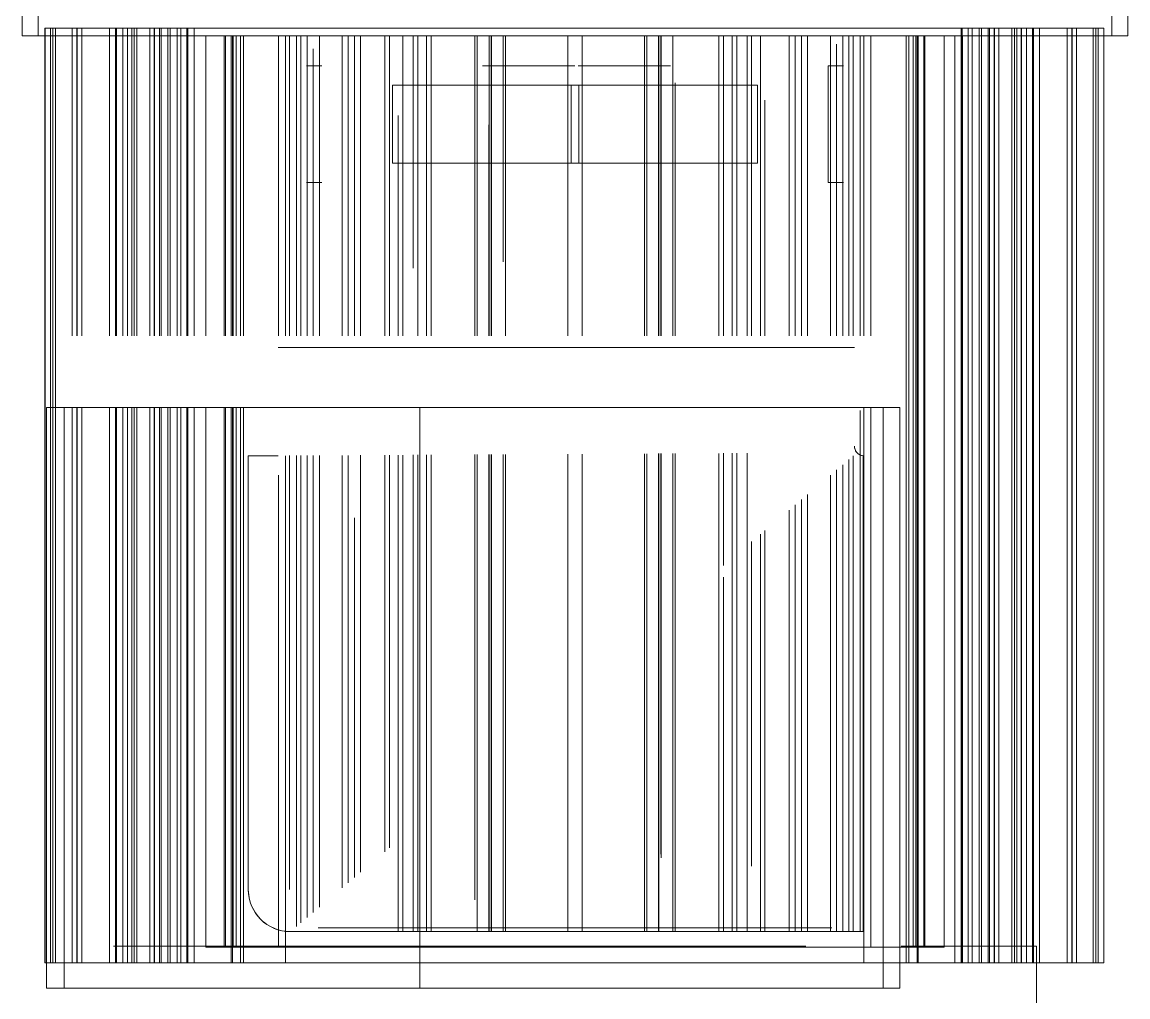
# Model space of a CAD drawing. Header units: metres. Extents: x 147 to 427, y -16 to 162.
# Drawn here: x 318.4637 to 318.6057, y 96.3256 to 96.4507 of the extents above; entities that cross this region are included whole.
import ezdxf

# ---------------------------------------------------------------- set-up
doc = ezdxf.new("R2010")
doc.units = ezdxf.units.M
doc.layers.add('P-SANR-FIXT', color=7, linetype='Continuous', lineweight=5)

# ---------------------------------------------------------------- blocks, each defined once
blk = doc.blocks.new('Bomba Jacuzzi1 - 15B-T 1_1_2CV TRIF_220_380V _1 1_2CV_-2414014-TÉRREO 1_20 - Dependente 1')
at = {"layer": 'P-SANR-FIXT', "color": 9, "lineweight": 15, "true_color": 0xc0c0c0}
for p, q in [((0.3625000000000302, 0.07099999999968933), (0.3470000000001117, 0.07099999999968933)), ((0.347, 0.07100000000000037), (0.347, -0.03549999999999972)), ((0.347, 0.07100000000000037), (0.347, 0.06858073366652413)), ((0.4025000000000211, 0.0689229999997202), (0.3470000000001117, 0.0689229999997202)), ((0.347, 0.05165532045073621), (0.347, 0.06892300000000037)), ((0.347, 0.03425000000000075), (0.347, 0.06850000000000035)), ((0.22475, 0.06561000000000018), (0.22475, 0.06787700000000019)), ((0.22475, 0.06787700000000019), (0.22475, 0.06538964836981125)), ((0.22475, 0.06787700000000019), (0.29931, 0.06787700000000019)), ((0.3480000000000595, 0.06807961468340509), (0.2280000000000868, 0.06807961468340509)), ((0.228, 0.06805525443806236), (0.348, 0.06805525443806236)), ((0.228, 0.06704654188863934), (0.228, 0.06670651204640834)), ((0.228, 0.06704654188863941), (0.3480000000000001, 0.06704654188863941)), ((0.29931, 0.06538964836981125), (0.29931, 0.06787700000000019)), ((0.29931, 0.06787700000000019), (0.29931, 0.06561000000000018)), ((0.3480000000000001, 0.06670651204640843), (0.3480000000000001, 0.06704654188863941)), ((0.22475, -0.03958899999999985), (0.22475, 0.06561000000000018)), ((0.22475, 0.06561000000000018), (0.29931, 0.06561000000000018)), ((0.228, 0.06670651204640834), (0.348, 0.06670651204640834)), ((0.29931, 0.06561000000000018), (0.29931, -0.03958899999999985)), ((0.3084788066412908, 0.06398816443399662), (0.348, 0.06398816443399662)), ((0.348, 0.06334349228478266), (0.348, 0.06398816443399662)), ((0.3084788066412908, 0.06334349228478249), (0.348, 0.06334349228478249)), ((0.348, 0.06334349228478249), (0.348, 0.05337864886637632)), ((0.3084788066412908, 0.05901035397967331), (0.348, 0.05901035397967331)), ((0.348, 0.05808116123536132), (0.348, 0.05901035397967332)), ((0.3084788066412908, 0.05808116123536131), (0.348, 0.05808116123536131)), ((0.348, 0.05808116123536131), (0.348, 0.04889773822019833)), ((0.3084788066412908, 0.05227444382217284), (0.348, 0.05227444382217284)), ((0.348, 0.05108922620525986), (0.348, 0.05227444382217284)), ((0.3084788066412908, 0.05108922620525957), (0.348, 0.05108922620525957)), ((0.347, 6.782766491735204e-16), (0.347, 0.04873592067972097)), ((0.3084788066412908, 0.04399113564592626), (0.3470000000000488, 0.04399113564592626)), ((0.3084788066412908, 0.04296629320922056), (0.3470000000000488, 0.04296629320922056)), ((0.3084788066412908, 0.04258582075328829), (0.3470000000000488, 0.04258582075328829)), ((0.3070000000000001, -0.0358874999999998), (0.3070000000000001, 0.03812750000000024)), ((0.3084788066412908, 0.03577015809557726), (0.3470000000000488, 0.03577015809557726)), ((0.3084788066412909, 0.03441339729921027), (0.3470000000000488, 0.03441339729921027)), ((0.3084788066412908, 0.03283021856655725), (0.3470000000000488, 0.03283021856655725)), ((0.3084788066412909, 0.02752882198803624), (0.3470000000000488, 0.02752882198803624)), ((0.3084788066412909, 0.02382864442484966), (0.3470000000000488, 0.02382864442484966)), ((0.3084788066412908, 0.02211486953818725), (0.3470000000000488, 0.02211486953818725)), ((0.3084788066412908, 0.02020310340658629), (0.3470000000000488, 0.02020310340658629)), ((0.3084788066412909, 0.01848867566266661), (0.3470000000000488, 0.01848867566266661)), ((0.3084788066412908, 0.01255045333401608), (0.3470000000000488, 0.01255045333401608)), ((0.3084788066412908, 0.01075700429962964), (0.3470000000000488, 0.01075700429962964)), ((0.3084788066412908, 0.01070967566265323), (0.3470000000000488, 0.01070967566265323)), ((0.3084788066412908, 0.008916023640883217), (0.3470000000000488, 0.008916023640883217)), ((0.3084788066412908, 0.0009100000000002398), (0.3470000000000488, 0.0009100000000002398)), ((0.3084788066412908, 0.0009100000000002315), (0.3470000000000488, 0.0009100000000002315)), ((0.347, -0.02637569020889882), (0.347, 2.328839343590516e-16)), ((0.347, -0.01772910458952171), (0.347, 9.069300500862735e-16)), ((0.3084788066412908, -0.000909999999999766), (0.3470000000000488, -0.000909999999999766)), ((0.3084788066412908, -0.000909999999999025), (0.3470000000000488, -0.000909999999999025)), ((0.3084788066412908, -0.008911729031101599), (0.3470000000000488, -0.008911729031101599)), ((0.3084788066412908, -0.01070451754901075), (0.3470000000000488, -0.01070451754901075)), ((0.3084788066412908, -0.01075263067612876), (0.3470000000000488, -0.01075263067612876)), ((0.3084788066412908, -0.01254535084058278), (0.3470000000000488, -0.01254535084058278)), ((0.3084788066412908, -0.01847113841516274), (0.3470000000000488, -0.01847113841516274)), ((0.3084788066412908, -0.02018394324965341), (0.3470000000000488, -0.02018394324965341)), ((0.3084788066412909, -0.02209716246692135), (0.3470000000000488, -0.02209716246692135)), ((0.3084788066412908, -0.02380956749431075), (0.3470000000000488, -0.02380956749431075)), ((0.3084788066412908, -0.02749065473625376), (0.3470000000000488, -0.02749065473625376)), ((0.3084788066412909, -0.03279179554079978), (0.3470000000000488, -0.03279179554079978)), ((0.347, -0.04873592067972012), (0.347, -0.03336845308452948)), ((0.3084788066412908, -0.0343731286012388), (0.3470000000000488, -0.0343731286012388)), ((0.3084788066412908, -0.03570641104970474), (0.3470000000000488, -0.03570641104970474)), ((0.22475, -0.03958899999999982), (0.22475, -0.04171899999999983)), ((0.22475, -0.04171899999999983), (0.22475, -0.03958899999999985)), ((0.22475, -0.03958899999999985), (0.29931, -0.03958899999999985)), ((0.29931, -0.03958899999999985), (0.29931, -0.04171899999999983)), ((0.29931, -0.04171899999999983), (0.29931, -0.03958899999999982)), ((0.22475, -0.04171899999999983), (0.29931, -0.04171899999999983)), ((0.228, -0.04252175511912142), (0.228, -0.04392497109895141)), ((0.228, -0.04252175511912108), (0.3470000000000488, -0.04252175511912108)), ((0.228, -0.05099764010911675), (0.228, -0.04287504965087973)), ((0.228, -0.04287504965087973), (0.3470000000000488, -0.04287504965087973)), ((0.228, -0.04392497109895138), (0.3470000000000488, -0.04392497109895138)), ((0.228, -0.05796346151188471), (0.228, -0.04878035680954473)), ((0.347, -0.06849999999999967), (0.347, -0.04843681451127769)), ((0.348, -0.04878035680954473), (0.348, -0.05796346151188471)), ((0.228, -0.05099764010911674), (0.228, -0.05218075871551774)), ((0.228, -0.05099764010911646), (0.348, -0.05099764010911646)), ((0.347, -0.05020458146424457), (0.347, -0.07099999999999966)), ((0.348, -0.05218075871551745), (0.348, -0.05099764010911646)), ((0.228, -0.05218075871551775), (0.348, -0.05218075871551775)), ((0.228, -0.0632042180541467), (0.228, -0.05323962024535967)), ((0.348, -0.05323962024535967), (0.348, -0.0632042180541467)), ((0.228, -0.05796346151188472), (0.228, -0.05889080833658571)), ((0.228, -0.05796346151188449), (0.348, -0.05796346151188449)), ((0.348, -0.05889080833658551), (0.348, -0.05796346151188449)), ((0.2146250000000833, -0.05925000000035471), (0.2301250000000711, -0.05925000000035471)), ((0.228, -0.05889080833658571), (0.348, -0.05889080833658571)), ((0.228, -0.06320421805414671), (0.228, -0.06384752006275969)), ((0.228, -0.06320421805414654), (0.3480000000000001, -0.06320421805414654)), ((0.228, -0.06384752006275969), (0.348, -0.06384752006275969)), ((0.347, -0.06892299999999967), (0.347, -0.0636765490192751)), ((0.3480000000000001, -0.06384752006275954), (0.3480000000000001, -0.06320421805414654)), ((0.228, -0.06655280754923275), (0.228, -0.06689210833790675)), ((0.228, -0.06655280754923266), (0.3480000000000001, -0.06655280754923266)), ((0.3480000000000001, -0.06689210833790668), (0.3480000000000001, -0.06655280754923266)), ((0.228, -0.06689210833790668), (0.348, -0.06689210833790668)), ((0.228, -0.06789602507044465), (0.348, -0.06789602507044465)), ((0.2280000000000868, -0.06792038531642539), (0.3480000000000595, -0.06792038531642539)), ((0.347, -0.06858073366652348), (0.347, -0.07099999999999966)), ((0.3470000000001117, -0.06892300000027463), (0.4025000000000211, -0.06892300000027463)), ((0.3470000000001117, -0.07100000000024374), (0.3625000000000302, -0.07100000000024374))]:
    blk.add_line(p, q, dxfattribs=at)
at = {"layer": 'P-SANR-FIXT', "color": 254, "lineweight": 15, "true_color": 0xe9e9e9}
for p, q in [((0.347, 0.06367654901927573), (0.347, 0.06892300000000037)), ((0.347, 0.06858073366652413), (0.347, 0.06148780366869538)), ((0.228, 0.05745075376958936), (0.228, 0.06805525443806236)), ((0.228, 0.06704654188863934), (0.228, 0.05660757970670938)), ((0.348, 0.05747961468380935), (0.348, 0.06807961468380937)), ((0.348, 0.0673345135777034), (0.348, 0.05689125283591841)), ((0.3084788066412908, 0.06455223450974541), (0.348, 0.06455223450974541)), ((0.348, 0.05978096665504219), (0.348, 0.05059786195270142)), ((0.230125, 0.05723110520762772), (0.230125, 0.05925000000000034)), ((0.347, 0.04843681451127801), (0.347, 0.0593227401592338)), ((0.348, 0.04970841344304741), (0.348, 0.0588883134797434)), ((0.230125, 0.05131200517422803), (0.230125, 0.05723110520762748)), ((0.3084788066412908, 0.05745075376958936), (0.348, 0.05745075376958936)), ((0.3084788066412909, 0.05689125283591829), (0.3480000000000001, 0.05689125283591829)), ((0.348, 0.05717468043270035), (0.348, 0.05745075376958936)), ((0.3480000000000001, 0.05689125283591829), (0.3480000000000001, 0.05733233527388732)), ((0.348, 0.05660757970670936), (0.348, 0.05717468043270035)), ((0.228, 0.0566027717954054), (0.228, 0.0545876367009584)), ((0.228, 0.05626311757127343), (0.228, 0.05528502019926729)), ((0.228, 0.05626311757127351), (0.2993100000000243, 0.05626311757127351)), ((0.3084788066412908, 0.05660757970670938), (0.348, 0.05660757970670938)), ((0.3084788066412908, 0.0566027717954054), (0.348, 0.0566027717954054)), ((0.228, 0.05528502019926729), (0.228, 0.05402742167816545)), ((0.228, 0.05458763670095829), (0.2993100000000243, 0.05458763670095829)), ((0.228, 0.05402742167816545), (0.2993100000000243, 0.05402742167816545)), ((0.228, 0.05398983281374339), (0.2993100000000243, 0.05398983281374339)), ((0.228, 0.04503453778431842), (0.228, 0.05315712824255545)), ((0.228, 0.05315712824255545), (0.2993100000000243, 0.05315712824255545)), ((0.3480000000000001, 0.05200049994969743), (0.3480000000000001, 0.05315712824255546)), ((0.228, 0.05200049994969743), (0.228, 0.04388035631404441)), ((0.228, 0.05173446933354327), (0.228, 0.04983047677137814)), ((0.3084788066412909, 0.05200049994969743), (0.3480000000000001, 0.05200049994969743)), ((0.348, 0.04388035631404441), (0.348, 0.05200049994969743)), ((0.228, 0.05059786195270124), (0.2993100000000243, 0.05059786195270124)), ((0.228, 0.04983047677137833), (0.2993100000000243, 0.04983047677137833)), ((0.228, 0.04970841344304741), (0.2993100000000243, 0.04970841344304741)), ((0.347, 0.0497500000000005), (0.3084788066412701, 0.0497500000000005)), ((0.23, 0.04578488416610221), (0.23, 0.0410496041393828)), ((0.347, 0.04104960413938265), (0.347, 0.04578488416610214)), ((0.228, 0.04487792079988976), (0.228, 0.04418927805655767)), ((0.228, 0.04418927805655767), (0.228, 0.04349273500676679)), ((0.2299999999999873, 0.0450345377843182), (0.2993100000000243, 0.0450345377843182)), ((0.2299999999999873, 0.04487792079988945), (0.2993100000000243, 0.04487792079988945)), ((0.348, 0.04349273500676645), (0.348, 0.04487792079988943)), ((0.228, 0.04349273500676649), (0.228, 0.0366790562594632)), ((0.2299999999999873, 0.04388035631404441), (0.2993100000000243, 0.04388035631404441)), ((0.3084788066412908, 0.04349273500676648), (0.3470000000000488, 0.04349273500676648)), ((0.23, 0.0410496041393828), (0.23, 0.03459234925388695)), ((0.347, 0.03459234925388684), (0.347, 0.04104960413938272)), ((0.348, 0.03806257673047311), (0.348, 0.04107909392190224)), ((0.348, 0.03717752611614354), (0.348, 0.04017155620307538)), ((0.2299999999999873, 0.03806257673047311), (0.2906064571824217, 0.03806257673047311)), ((0.2565729469943094, 0.03717752611614328), (0.2931081209429382, 0.03717752611614328)), ((0.232, 0.03445560592433899), (0.232, 0.03653849999999361)), ((0.230125, 0.02962499999999993), (0.230125, 0.03474663980546669)), ((0.2331351193338562, 0.03519585223503646), (0.2931188033828402, 0.03519585223503646)), ((0.29931, 0.03043078589774449), (0.29931, 0.03440579024300425)), ((0.3281760000000001, 0.03250000000000047), (0.3281760000000001, 0.03445560592436045)), ((0.347, 0.03550000000000021), (0.347, 0.03451372174602502)), ((0.347, 0.0335168614282426), (0.347, 0.03459234925388675)), ((0.228, 0.03362485282570046), (0.228, 0.02832466643461644)), ((0.23, 0.03351686142824282), (0.23, 0.0237000000000005)), ((0.347, 0.02370000000000035), (0.347, 0.03351686142824269)), ((0.348, 0.02832466643461644), (0.348, 0.03362485282570046)), ((0.2325, 0.01650000000000011), (0.2325, 0.02857883832488665)), ((0.2325, 0.01650000000000049), (0.2325, 0.02857883832488689)), ((0.2382775157503986, 0.02911329611133527), (0.2931515920979244, 0.02911329611133527)), ((0.2422530228755168, 0.02441096605925348), (0.2931769405463144, 0.02441096605925348)), ((0.2319999999999746, 0.02270288994698247), (0.2931861481260741, 0.02270288994698247)), ((0.2325, 0.02156675682618977), (0.2325, -0.007893980875626856)), ((0.2325, 0.02156675682619025), (0.2325, -0.007893980875626193)), ((0.2319999999999746, 0.0207849420074941), (0.2931964870440057, 0.0207849420074941)), ((0.2319999999999746, 0.01907726570232545), (0.2932056924685719, 0.01907726570232545)), ((0.236069005655037, 0.01286102046996548), (0.2932392018500898, 0.01286102046996548)), ((0.232, 0.0002097097903873423), (0.232, 0.01226802273788045)), ((0.347, 0.01226802273788922), (0.347, -0.01226802273788818)), ((0.2319999999999746, 0.01106904041345447), (0.2932488617236512, 0.01106904041345447)), ((0.2319999999999746, 0.01102011882493847), (0.2932491254411126, 0.01102011882493847)), ((0.2319999999999746, 0.009228207121883061), (0.2932587849462555, 0.009228207121883061)), ((0.2325, -0.01649999999999986), (0.2325, 0.008541028488383222)), ((0.2325, -0.02857883832488606), (0.2325, 0.008541028488383694)), ((0.238678660145647, 0.0009100000000004767), (0.2933036251938286, 0.0009100000000004767)), ((0.238678660145647, 0.0009100000000004684), (0.2933036251938286, 0.0009100000000004684)), ((0.232, -0.01205831294750063), (0.232, -7.525080558679065e-15)), ((0.2319999999999746, -0.0009099999999999014), (0.2933134361122225, -0.0009099999999999014)), ((0.2319999999999746, -0.0009099999999999763), (0.2933134361122225, -0.0009099999999999763)), ((0.2319999999999746, -0.009223762529670262), (0.2933582524007295, -0.009223762529670262)), ((0.2414775999217103, -0.01106454020103099), (0.2933681753234483, -0.01106454020103099)), ((0.2419518693592485, -0.01101481072886354), (0.2933679072510406, -0.01101481072886354)), ((0.2319999999999746, -0.01285579138761136), (0.2933778312680024, -0.01285579138761136)), ((0.2325, -0.01524999999999993), (0.2325, -0.02641377481542518)), ((0.2325, -0.01524999999999934), (0.2325, -0.02641377481542483)), ((0.2325, -0.02333452377915589), (0.2325, -0.01649999999999986)), ((0.2319999999999746, -0.01905917326388355), (0.2774963093150234, -0.01905917326388355)), ((0.2790041327930695, -0.01905917326388355), (0.2934112713081323, -0.01905917326388355)), ((0.2319999999999746, -0.02076522665962456), (0.2934204679842614, -0.02076522665962456)), ((0.2403908909426375, -0.02268471428214653), (0.2820692864490714, -0.02268471428214653)), ((0.23, -0.02369999999999941), (0.23, -0.0335168614282418)), ((0.2325, -0.02857883832488624), (0.2325, -0.02333452377915589)), ((0.347, -0.03351686142824193), (0.347, -0.02369999999999956)), ((0.2319999999999746, -0.02439142053514596), (0.28351219300696, -0.02439142053514596)), ((0.228, -0.02828540565198656), (0.228, -0.03358550683986155)), ((0.348, -0.03358550683986155), (0.348, -0.02828540565198656)), ((0.2319999999999746, -0.02907294221015575), (0.2874701080341076, -0.02907294221015575)), ((0.3281760000000001, -0.03449169630102351), (0.3281760000000001, -0.03249999999999958)), ((0.3281760000000001, -0.03249999999999958), (0.343176, -0.03249999999999958)), ((0.23, -0.0335168614282418), (0.23, -0.04104960413938189)), ((0.347, -0.04578488416610148), (0.347, -0.03351686142824201)), ((0.2319999999999746, -0.03515466057698354), (0.2926117961829537, -0.03515466057698354)), ((0.2623561318219439, -0.03661371054585787), (0.2988991474084909, -0.03661371054585787)), ((0.2299999999999873, -0.03799474429824459), (0.2993100000000243, -0.03799474429824459)), ((0.348, -0.0400925345081067), (0.348, -0.03711129235164876)), ((0.3480000000000001, -0.04099830023081902), (0.3480000000000001, -0.03799474429824488)), ((0.2299999999999873, -0.04342732007564054), (0.3470000000000488, -0.04342732007564054)), ((0.3480000000000001, -0.04481040695595555), (0.3480000000000001, -0.04342732007564053)), ((0.348, -0.05190730579921558), (0.348, -0.04378720749636162)), ((0.228, -0.0495891378631086), (0.228, -0.0587690150714036)), ((0.347, -0.0593227401592343), (0.347, -0.04843681451127901)), ((0.348, -0.0587690150714036), (0.348, -0.0495891378631086)), ((0.2280000000000378, -0.0497499999999995), (0.347, -0.04974999999999948)), ((0.228, -0.05965982232709158), (0.228, -0.05047639931192861)), ((0.348, -0.05047639931192861), (0.348, -0.05965982232709158)), ((0.228, -0.0519073057992156), (0.228, -0.05306183508156159)), ((0.228, -0.05190730579921558), (0.348, -0.05190730579921558)), ((0.3480000000000001, -0.05306183508156186), (0.3480000000000001, -0.05190730579921587)), ((0.228, -0.05644835033909171), (0.348, -0.05644835033909171)), ((0.228, -0.05645314513364168), (0.228, -0.05701687255031365)), ((0.228, -0.05645314513364161), (0.348, -0.05645314513364161)), ((0.228, -0.06717936204549865), (0.228, -0.05673596757036362)), ((0.228, -0.05673596757036357), (0.228, -0.0571740944597456)), ((0.228, -0.05673596757036362), (0.348, -0.05673596757036362)), ((0.348, -0.05701687255031361), (0.348, -0.05645314513364161)), ((0.348, -0.05717409445974563), (0.348, -0.05673596757036362)), ((0.348, -0.05673596757036362), (0.348, -0.06717936204549865)), ((0.228, -0.05701687255031365), (0.228, -0.05729152440197165)), ((0.228, -0.05729152440197164), (0.348, -0.05729152440197164)), ((0.228, -0.05732038531619066), (0.228, -0.06792038531619064)), ((0.230125, -0.05924999999999967), (0.230125, -0.05723110520762704)), ((0.348, -0.05729152440197163), (0.348, -0.05701687255031361)), ((0.348, -0.06792038531619064), (0.348, -0.05732038531619066)), ((0.347, -0.06148780366869477), (0.347, -0.06858073366652348)), ((0.347, -0.06892299999999967), (0.347, -0.06367654901927508)), ((0.228, -0.06441030260051761), (0.3480000000000001, -0.06441030260051761))]:
    blk.add_line(p, q, dxfattribs=at)
at = {"layer": 'P-SANR-FIXT', "color": 254, "lineweight": 15, "true_color": 0xd3d3d3}
for p, q in [((0.347, 0.0661659191008012), (0.347, 0.06850000000000035)), ((0.228, 0.06807961468380938), (0.348, 0.06807961468380938)), ((0.228, 0.0673345135777034), (0.348, 0.0673345135777034)), ((0.22475, 0.06538964836981125), (0.22475, 0.01991000000000021)), ((0.29931, 0.0355784148328676), (0.29931, 0.06538964836981123)), ((0.348, 0.06670651204640834), (0.348, 0.05626311757127336)), ((0.228, 0.06398816443399646), (0.228, 0.06334349228478249)), ((0.228, 0.06398816443399662), (0.2993100000000243, 0.06398816443399662)), ((0.348, 0.05402742167816545), (0.348, 0.06398816443399631)), ((0.228, 0.05337864886637632), (0.228, 0.06334349228478249)), ((0.228, 0.06334349228478249), (0.2993100000000243, 0.06334349228478249)), ((0.228, 0.0590103539796731), (0.228, 0.05808116123536108)), ((0.228, 0.05901035397967331), (0.2993100000000243, 0.05901035397967331)), ((0.348, 0.04983047677137833), (0.348, 0.05901035397967331)), ((0.228, 0.04889773822019833), (0.228, 0.05808116123536131)), ((0.228, 0.05808116123536131), (0.2993100000000243, 0.05808116123536131)), ((0.348, 0.05059786195270124), (0.348, 0.05398983281374326)), ((0.3084788066412909, 0.05337864886637633), (0.3480000000000001, 0.05337864886637633)), ((0.3480000000000001, 0.05173446933354342), (0.3480000000000001, 0.05337864886637633)), ((0.228, 0.05227444382217256), (0.228, 0.05108922620525957)), ((0.228, 0.05227444382217284), (0.2993100000000243, 0.05227444382217284)), ((0.228, 0.04296629320922029), (0.228, 0.05108922620525957)), ((0.228, 0.05108922620525957), (0.2993100000000243, 0.05108922620525957)), ((0.348, 0.05108922620525957), (0.348, 0.04296629320922029)), ((0.3084788066412909, 0.0488977382201987), (0.3480000000000001, 0.0488977382201987)), ((0.3470000000001117, 0.04739999999972934), (0.3084788066413494, 0.04739999999972934)), ((0.3084788066412908, 0.04415434551931855), (0.3470000000000488, 0.04415434551931855)), ((0.228, 0.04399113564592594), (0.228, 0.04258582075328791)), ((0.228, 0.04399113564592626), (0.2993100000000243, 0.04399113564592626)), ((0.228, 0.04296629320922056), (0.2993100000000243, 0.04296629320922056)), ((0.348, 0.04258582075328826), (0.348, 0.04399113564592628)), ((0.228, 0.03577015809557729), (0.228, 0.04258582075328829)), ((0.228, 0.04258582075328829), (0.2993100000000243, 0.04258582075328829)), ((0.2931030000000001, 0.04195250000000023), (0.2374140000000067, 0.04195250000000022)), ((0.2931030000000001, 0.03812750000000022), (0.2931030000000001, 0.04195250000000023)), ((0.3084788066412908, 0.03717752611614328), (0.3470000000000488, 0.03717752611614328)), ((0.228, 0.03667905625946321), (0.228, 0.03337462172981618)), ((0.228, 0.03577015809557698), (0.228, 0.03252197141200296)), ((0.232, 0.03653849999999357), (0.232, -0.0370074999999998)), ((0.3480000000000001, 0.0333746217298159), (0.3480000000000001, 0.03667905625946292)), ((0.348, 0.03252197141200328), (0.348, 0.03577015809557728)), ((0.228, 0.0344556059243762), (0.228, 0.03519585223503646)), ((0.228, 0.03441339729920989), (0.228, 0.03283021856655686)), ((0.23, 0.03459234925388663), (0.23, 0.03351686142824248)), ((0.3084788066412908, 0.03519585223503646), (0.3470000000000488, 0.03519585223503646)), ((0.347, 0.03351686142824269), (0.347, 0.03459234925388684)), ((0.348, 0.03519585223503646), (0.348, 0.0344556059243762)), ((0.3480000000000001, 0.03283021856655724), (0.3480000000000001, 0.03441339729921027)), ((0.228, 0.02752882198803626), (0.228, 0.03283021856655725)), ((0.348, 0.03283021856655725), (0.348, 0.02752882198803626)), ((0.230125, -0.02962499999999924), (0.230125, 0.02962500000000071)), ((0.3084788066412908, 0.02911329611133527), (0.3470000000000488, 0.02911329611133527)), ((0.228, 0.02832466643461642), (0.228, 0.02078494200749445)), ((0.228, 0.02752882198803589), (0.228, 0.02020310340658594)), ((0.3070000000000001, 0.0275288219880142), (0.3070000000000001, 0.01226802273791005)), ((0.228, 0.02078494200749444), (0.228, 0.02441096605925348)), ((0.228, 0.02441096605925387), (0.228, 0.02270288994698288)), ((0.3084788066412908, 0.02441096605925348), (0.3470000000000488, 0.02441096605925348)), ((0.3480000000000001, 0.0207849420074941), (0.3480000000000001, 0.0246196538079821)), ((0.348, 0.02441096605925348), (0.348, 0.02078494200749444)), ((0.228, 0.02382864442484925), (0.228, 0.02211486953818725)), ((0.228, 0.02382864442484925), (0.228, 0.02020310340658629)), ((0.23, 0.02370000000000009), (0.23, -0.02369999999999983)), ((0.330676, 0.0005000000000009058), (0.330676, 0.02344646881728786)), ((0.3406760000000001, 0.0234464688172883), (0.3406760000000001, 0.0005000000000013711)), ((0.347, -0.02369999999999956), (0.347, 0.02370000000000035)), ((0.3480000000000001, 0.02020310340658628), (0.3480000000000001, 0.02392471051124041)), ((0.348, 0.02020310340658629), (0.348, 0.02382864442484925)), ((0.3480000000000001, 0.02211486953818767), (0.3480000000000001, 0.02382864442484966)), ((0.3480000000000001, 0.02270288994698247), (0.3480000000000001, 0.0235590305561001)), ((0.228, 0.02270288994698248), (0.228, 0.01907726570232545)), ((0.228, 0.01848867566266627), (0.228, 0.02211486953818725)), ((0.3084788066412909, 0.02270288994698247), (0.3367951269908744, 0.02270288994698247)), ((0.348, 0.01907726570232545), (0.348, 0.02270288994698248)), ((0.348, 0.02211486953818725), (0.348, 0.01848867566266627)), ((0.22475, 0.0199100000000002), (0.22475, -0.03958899999999982)), ((0.22475, 0.01991000000000021), (0.29931, 0.01991000000000021)), ((0.29931, 0.01991000000000021), (0.29931, 0.02062157837907333)), ((0.29931, -0.03958899999999982), (0.29931, 0.0199100000000002)), ((0.3171659846497229, 0.0207849420074941), (0.3470000000000488, 0.0207849420074941)), ((0.228, 0.01907726570232578), (0.228, 0.01102011882493882)), ((0.228, 0.01848867566266626), (0.228, 0.01070967566265323)), ((0.3084788066412908, 0.01907726570232545), (0.3470000000000488, 0.01907726570232545)), ((0.348, 0.01508842303217051), (0.348, 0.01907726570232543)), ((0.3480000000000001, 0.01463493201259866), (0.3480000000000001, 0.01848867566266661)), ((0.228, 0.01102011882493847), (0.228, 0.01286102046996548)), ((0.228, 0.01286102046996594), (0.228, 0.01106904041345491)), ((0.3084788066412908, 0.01286102046996548), (0.3470000000000488, 0.01286102046996548)), ((0.347, 9.069300500862735e-16), (0.347, 0.01325554969917588)), ((0.228, 0.01255045333401565), (0.228, 0.01075700429962963)), ((0.228, 0.01255045333401523), (0.228, 0.01070967566265323)), ((0.228, 0.01106904041345447), (0.228, 0.009228207121883061)), ((0.228, 0.008916023640882847), (0.228, 0.01075700429962964)), ((0.3084788066412908, 0.01106904041345447), (0.33556531855583, 0.01106904041345447)), ((0.3084788066412908, 0.01102011882493847), (0.3470000000000488, 0.01102011882493847)), ((0.348, 0.009228207121883061), (0.348, 0.01106904041345447)), ((0.348, 0.01075700429962964), (0.348, 0.008916023640882847)), ((0.228, 0.009228207121883405), (0.228, 0.0009100000000008313)), ((0.228, 0.008916023640882849), (0.228, 0.0009100000000002367)), ((0.3180093113885931, 0.009228207121883061), (0.3470000000000488, 0.009228207121883061)), ((0.348, 0.0009100000000004604), (0.348, 0.009228207121883037)), ((0.348, 0.0009100000000006078), (0.348, 0.008916023640883217)), ((0.228, 0.0009099999999998021), (0.228, -0.0009100000000002353)), ((0.228, 0.0009100000000004647), (0.228, -0.0009099999999995368)), ((0.3084788066412908, 0.0009100000000004767), (0.3470000000000488, 0.0009100000000004767)), ((0.3084788066412908, 0.0009100000000004684), (0.3470000000000488, 0.0009100000000004684)), ((0.330676, -0.0004999999999995824), (0.330676, 0.0005000000000004143)), ((0.330676, 0.0005000000000009227), (0.3406760000000001, 0.0005000000000009227)), ((0.330676, 0.0005000000000008747), (0.3406760000000001, 0.0005000000000008747)), ((0.3406760000000001, 0.0005000000000008747), (0.3406760000000001, 8.763927084043388e-16)), ((0.3480000000000001, -0.0009099999999999763), (0.3480000000000001, 0.0009100000000000254)), ((0.348, -0.0009099999999997958), (0.348, 0.0009100000000002416)), ((0.228, -0.000909999999999396), (0.228, -0.008911729031101613)), ((0.228, -0.0009099999999998845), (0.228, -0.009223762529669896)), ((0.3084788066412908, -0.0009099999999999014), (0.3383213398543891, -0.0009099999999999014)), ((0.3084788066412909, -0.0009099999999999763), (0.3383213398543891, -0.0009099999999999763)), ((0.330676, -0.02344646881728698), (0.330676, -0.000500000000000013)), ((0.3406760000000001, -0.0004999999999995526), (0.3406760000000001, -0.02344646881728654)), ((0.3480000000000001, -0.009223762529670262), (0.3480000000000001, -0.0009100000000002536)), ((0.348, -0.008911729031101247), (0.348, -0.000909999999999025)), ((0.228, -0.01075263067612877), (0.228, -0.008911729031101599)), ((0.228, -0.00922376252966955), (0.228, -0.01106454020103099)), ((0.3084788066412909, -0.009223762529670262), (0.3470000000000488, -0.009223762529670262)), ((0.348, -0.008911729031101599), (0.348, -0.01075263067612877)), ((0.348, -0.01106454020103099), (0.348, -0.00922376252966955)), ((0.228, -0.01070451754901111), (0.228, -0.01847113841516309)), ((0.228, -0.01070451754901076), (0.228, -0.01254535084058278)), ((0.228, -0.0107526306761292), (0.228, -0.01254535084058322)), ((0.228, -0.01285579138761051), (0.228, -0.01101481072886354)), ((0.228, -0.01101481072886317), (0.228, -0.01905917326388321)), ((0.228, -0.01106454020103097), (0.228, -0.01285579138761093)), ((0.3084788066412908, -0.01101481072886354), (0.3470000000000488, -0.01101481072886354)), ((0.3084788066412908, -0.01106454020103099), (0.3470000000000488, -0.01106454020103099)), ((0.3070000000000001, -0.01226802273789914), (0.3070000000000001, -0.02749065473629348)), ((0.3084788066412908, -0.01285579138761136), (0.340984511127263, -0.01285579138761136)), ((0.348, -0.01847113841516274), (0.348, -0.01462388411159165)), ((0.3480000000000001, -0.01905917326388356), (0.3480000000000001, -0.01507704503446992)), ((0.228, -0.02209716246692175), (0.228, -0.01847113841516274)), ((0.228, -0.01905917326388354), (0.228, -0.02268471428214653)), ((0.3084788066412909, -0.01905917326388355), (0.3470000000000488, -0.01905917326388355)), ((0.348, -0.01847113841516274), (0.348, -0.02209716246692175)), ((0.348, -0.02268471428214653), (0.348, -0.01905917326388354)), ((0.228, -0.02018394324965376), (0.228, -0.02749065473625379)), ((0.228, -0.02018394324965375), (0.228, -0.02380956749431075)), ((0.228, -0.02439142053514555), (0.228, -0.02076522665962456)), ((0.228, -0.0207652266596242), (0.228, -0.02828540565198624)), ((0.3084788066412908, -0.02076522665962456), (0.3470000000000488, -0.02076522665962456)), ((0.348, -0.02380956749431075), (0.348, -0.02018394324965375)), ((0.348, -0.02389619757371077), (0.348, -0.02018394324965341)), ((0.348, -0.02459032555413991), (0.348, -0.02076522665962454)), ((0.348, -0.02076522665962456), (0.348, -0.02439142053514555)), ((0.228, -0.02209716246692177), (0.228, -0.02380956749431075)), ((0.228, -0.02268471428214651), (0.228, -0.02439142053514555)), ((0.3084788066412908, -0.02268471428214653), (0.3470000000000488, -0.02268471428214653)), ((0.3480000000000001, -0.02380956749431034), (0.3480000000000001, -0.02209716246692136)), ((0.3480000000000001, -0.02354018257522488), (0.3480000000000001, -0.02268471428214693)), ((0.330676, -0.02344646881728656), (0.3406760000000001, -0.02344646881728656)), ((0.330676, -0.02344646881728652), (0.3406760000000001, -0.02344646881728652)), ((0.3084788066412909, -0.02439142053514596), (0.338759463734481, -0.02439142053514596)), ((0.228, -0.03279179554079976), (0.228, -0.02749065473625376)), ((0.348, -0.02749065473625376), (0.348, -0.03279179554079976)), ((0.3084788066412908, -0.02907294221015575), (0.3470000000000488, -0.02907294221015575)), ((0.228, -0.0324698696836702), (0.228, -0.03570641104970503)), ((0.348, -0.03570641104970473), (0.348, -0.03246986968366989)), ((0.228, -0.03279179554080015), (0.228, -0.03437312860123921)), ((0.228, -0.03332116739366073), (0.228, -0.03661371054585758)), ((0.3480000000000001, -0.03437312860123883), (0.3480000000000001, -0.03279179554079976)), ((0.3480000000000001, -0.03661371054585786), (0.3480000000000001, -0.03332116739366104)), ((0.3084788066412909, -0.03515466057698354), (0.3470000000000488, -0.03515466057698354)), ((0.228, -0.04252175511912175), (0.228, -0.03570641104970474)), ((0.228, -0.03711129235164874), (0.228, -0.04392497109895138)), ((0.228, -0.04481040695595555), (0.228, -0.03799474429824459)), ((0.232, -0.0370074999999998), (0.29310801468198, -0.0370074999999998)), ((0.3084788066412908, -0.03711129235164875), (0.3470000000000488, -0.03711129235164875)), ((0.29931, -0.03958899999999982), (0.22475, -0.03958899999999982)), ((0.228, -0.04009253450810698), (0.228, -0.04287504965087998)), ((0.228, -0.04099830023081878), (0.228, -0.04378720749636159)), ((0.23, -0.04104960413938212), (0.23, -0.04739999999999966)), ((0.230125, -0.05131200517422784), (0.230125, -0.04189607678530288)), ((0.230125, -0.05723110520762683), (0.230125, -0.04189607678530224)), ((0.348, -0.04392497109895107), (0.348, -0.04252175511912108)), ((0.348, -0.04287504965087973), (0.348, -0.05099764010911675)), ((0.228, -0.04406061507986498), (0.228, -0.04878035680954493)), ((0.228, -0.04406061507986475), (0.228, -0.05218075871551775)), ((0.228, -0.04406061507986475), (0.3470000000000488, -0.04406061507986475)), ((0.228, -0.04493890208552338), (0.228, -0.04958913786310843)), ((0.23, -0.04578488416610141), (0.23, -0.04739999999999966)), ((0.2300000000000517, -0.04740000000028376), (0.3470000000001117, -0.04740000000028376)), ((0.228, -0.04878035680954473), (0.3470000000000488, -0.04878035680954473)), ((0.228, -0.0497109082998897), (0.228, -0.05889080833658571)), ((0.228, -0.05047639931192861), (0.228, -0.05384927867219565)), ((0.348, -0.05889080833658571), (0.348, -0.0497109082998897)), ((0.3480000000000001, -0.05384927867219577), (0.3480000000000001, -0.05047639931192879)), ((0.228, -0.05160444360503096), (0.228, -0.0532396202453598)), ((0.348, -0.05323962024535967), (0.348, -0.05160444360503079)), ((0.228, -0.05323962024535967), (0.348, -0.05323962024535967)), ((0.228, -0.05388676967984968), (0.228, -0.06384752006275969)), ((0.348, -0.06384752006275969), (0.348, -0.05388676967984968)), ((0.228, -0.06655280754923266), (0.228, -0.0561095468074477)), ((0.348, -0.0561095468074477), (0.348, -0.06655280754923266)), ((0.347, -0.06849999999999967), (0.347, -0.06616591910080116)), ((0.228, -0.06717936204549872), (0.3480000000000001, -0.06717936204549872)), ((0.228, -0.06792038531619064), (0.348, -0.06792038531619064))]:
    blk.add_line(p, q, dxfattribs=at)
at = {"layer": 'P-SANR-FIXT', "color": 7, "lineweight": 15, "true_color": 0xefefef}
for p, q in [((0.228, 0.06807961468380937), (0.228, 0.05747961468380935)), ((0.228, 0.05689125283591841), (0.228, 0.0673345135777034)), ((0.348, 0.0566027717954054), (0.348, 0.06704173499966938)), ((0.228, 0.06455223450974541), (0.2993100000000243, 0.06455223450974541)), ((0.3084788066412908, 0.06395058319665341), (0.348, 0.06395058319665341)), ((0.348, 0.06425715665629389), (0.348, 0.06455223450974543)), ((0.348, 0.06455223450974541), (0.348, 0.05458763670095839)), ((0.348, 0.06395058319665341), (0.348, 0.06425715665629389)), ((0.347, 0.06148780366869538), (0.347, 0.05020458146424511)), ((0.228, 0.05059786195270142), (0.228, 0.05978096665504219)), ((0.228, 0.0588883134797434), (0.228, 0.04970841344304741)), ((0.230125, 0.05723110520762748), (0.230125, 0.05925000000000034)), ((0.228, 0.05745075376958935), (0.228, 0.05717468043270032)), ((0.228, 0.05745075376958936), (0.2993100000000243, 0.05745075376958936)), ((0.228, 0.05733233527388735), (0.228, 0.05689125283591834)), ((0.228, 0.05717468043270032), (0.228, 0.05660757970670929)), ((0.228, 0.05689125283591829), (0.2993100000000243, 0.05689125283591829)), ((0.3084788066412908, 0.05747961468380935), (0.348, 0.05747961468380935)), ((0.3480000000000001, 0.05733233527388732), (0.3480000000000001, 0.05747961468380936)), ((0.228, 0.05660757970670938), (0.2993100000000243, 0.05660757970670938)), ((0.228, 0.0566027717954054), (0.2993100000000243, 0.0566027717954054)), ((0.228, 0.05315712824255573), (0.228, 0.05258351612380867)), ((0.228, 0.05258351612380867), (0.228, 0.05200049994969771)), ((0.228, 0.05200049994969743), (0.2993100000000243, 0.05200049994969743)), ((0.2993100000000102, 0.0497500000000005), (0.2280000000000376, 0.0497500000000005)), ((0.3084788066412701, 0.04975000000000052), (0.347, 0.04975000000000052)), ((0.2299999999999873, 0.04349273500676648), (0.2993100000000243, 0.04349273500676648)), ((0.348, 0.0366790562594632), (0.348, 0.04349273500676649)), ((0.230125, 0.03474663980546669), (0.230125, 0.04189607678530286)), ((0.347, 0.03459234925388675), (0.347, 0.04104960413938265)), ((0.2374049144874166, 0.0366790562594632), (0.2931108080017986, 0.0366790562594632)), ((0.343176, 0.03449169630102453), (0.343176, 0.03445560592436045)), ((0.343176, 0.0344556059243597), (0.343176, 0.03449169630102453)), ((0.347, 0.02637569020889932), (0.347, 0.03511615566830244)), ((0.347, 0.03424999999999923), (0.347, 0.03447483482595085)), ((0.2325, 0.02857883832488665), (0.2325, 0.03300000000000034)), ((0.2325, 0.02857883832488689), (0.2325, 0.03300000000000034)), ((0.2344632947865316, 0.03362485282570008), (0.2931272720350077, 0.03362485282570008)), ((0.347, 0.02370000000000024), (0.347, 0.0335168614282426)), ((0.2325, 0.03050000000000034), (0.2325, 0.02641377481542551)), ((0.2325, 0.03050000000000034), (0.2325, 0.02641377481542586)), ((0.2376168811002056, 0.02989471143048979), (0.2931473797891913, 0.02989471143048979)), ((0.2389442496598158, 0.02832466643461644), (0.285118020846452, 0.02832466643461644)), ((0.2325, 0.02641377481542551), (0.2325, 0.02156675682618977)), ((0.2325, 0.02641377481542586), (0.2325, 0.02156675682619025)), ((0.2325, 0.008541028488383222), (0.2325, 0.01650000000000011)), ((0.2325, 0.008541028488383694), (0.2325, 0.01650000000000049)), ((0.2325, -0.007893980875626856), (0.2325, -0.01524999999999993)), ((0.2325, -0.007893980875626193), (0.2325, -0.01524999999999934)), ((0.347, -0.03351686142824201), (0.347, -0.02369999999999968)), ((0.2325, -0.02641377481542518), (0.2325, -0.03049999999999967)), ((0.2325, -0.02641377481542483), (0.2325, -0.02946073770181614)), ((0.2319999999999746, -0.02828540565198656), (0.2868042982837143, -0.02828540565198656)), ((0.2325, -0.03187555226753896), (0.2325, -0.02857883832488624)), ((0.2325, -0.03187555226753887), (0.2325, -0.02857883832488606)), ((0.2325, -0.02946073770181614), (0.2325, -0.03049999999999967)), ((0.2319999999999746, -0.02985326399846257), (0.2881298181767656, -0.02985326399846257)), ((0.343176, -0.03249999999999958), (0.343176, -0.03449169630102351)), ((0.2319999999999746, -0.03358550683986155), (0.2912851811233341, -0.03358550683986155)), ((0.2319999999999746, -0.03661371054585787), (0.2623561318219439, -0.03661371054585787)), ((0.348, -0.04342732007564054), (0.348, -0.03661371054585759)), ((0.347, -0.04974999999999947), (0.2280000000000378, -0.04974999999999948)), ((0.347, -0.05020458146424452), (0.347, -0.06148780366869477)), ((0.228, -0.06441030260051761), (0.228, -0.05444545918211263)), ((0.348, -0.05444545918211263), (0.348, -0.06441030260051761)), ((0.228, -0.05644835033909164), (0.228, -0.06688731252102163)), ((0.348, -0.06688731252102163), (0.348, -0.05644835033909164)), ((0.228, -0.0571740944597456), (0.228, -0.05732038531619066)), ((0.348, -0.05732038531619066), (0.228, -0.05732038531619066)), ((0.348, -0.05732038531619066), (0.348, -0.05717409445974563)), ((0.228, -0.06381002142802747), (0.228, -0.06441030260051747)), ((0.228, -0.06381002142802762), (0.348, -0.06381002142802762)), ((0.3480000000000001, -0.06411591154390785), (0.3480000000000001, -0.06381002142802761)), ((0.3480000000000001, -0.06441030260051761), (0.3480000000000001, -0.06411591154390785))]:
    blk.add_line(p, q, dxfattribs=at)
at = {"layer": 'P-SANR-FIXT', "color": 254, "lineweight": 15, "true_color": 0xe0e0e0}
for p, q in [((0.228, 0.0673345135777034), (0.228, 0.0670417349996694)), ((0.228, 0.06704173499966931), (0.348, 0.06704173499966931)), ((0.348, 0.06805525443806236), (0.348, 0.05745075376958936)), ((0.348, 0.06704173499966931), (0.348, 0.06733451357770333)), ((0.348, 0.05660757970670938), (0.348, 0.06704654188863934)), ((0.228, 0.05626311757127336), (0.228, 0.06670651204640834)), ((0.228, 0.06398816443399631), (0.228, 0.05402742167816545)), ((0.228, 0.05901035397967331), (0.228, 0.04983047677137833)), ((0.230125, 0.02962500000000071), (0.230125, 0.05723110520762772)), ((0.3084788066412909, 0.05626311757127351), (0.3480000000000001, 0.05626311757127351)), ((0.3480000000000001, 0.05458763670095828), (0.3480000000000001, 0.05660277179540533)), ((0.3480000000000001, 0.05402742167816557), (0.3480000000000001, 0.05626311757127351)), ((0.228, 0.0539898328137434), (0.228, 0.05059786195270142)), ((0.3084788066412909, 0.05458763670095829), (0.3480000000000001, 0.05458763670095829)), ((0.3084788066412908, 0.05402742167816545), (0.348, 0.05402742167816545)), ((0.3084788066412908, 0.05398983281374339), (0.348, 0.05398983281374339)), ((0.228, 0.05337864886637619), (0.228, 0.05173446933354327)), ((0.228, 0.05337864886637633), (0.2993100000000243, 0.05337864886637633)), ((0.3084788066412908, 0.05315712824255545), (0.348, 0.05315712824255545)), ((0.348, 0.05315712824255545), (0.348, 0.04503453778431842)), ((0.228, 0.05227444382217227), (0.228, 0.04415434551931855)), ((0.230125, 0.04189607678530286), (0.230125, 0.05131200517422803)), ((0.348, 0.04415434551931855), (0.348, 0.05227444382217227)), ((0.3480000000000001, 0.04983047677137833), (0.3480000000000001, 0.05173446933354342)), ((0.228, 0.04970841344304743), (0.228, 0.04503453778431843)), ((0.3084788066412908, 0.05059786195270124), (0.348, 0.05059786195270124)), ((0.3084788066412908, 0.04983047677137833), (0.348, 0.04983047677137833)), ((0.3084788066412908, 0.04970841344304741), (0.348, 0.04970841344304741)), ((0.348, 0.0450345377843182), (0.348, 0.04970841344304724)), ((0.228, 0.0488977382201985), (0.228, 0.04415434551931855)), ((0.228, 0.0488977382201987), (0.2993100000000243, 0.0488977382201987)), ((0.3480000000000001, 0.04415434551931879), (0.3480000000000001, 0.0488977382201987)), ((0.2993100000000766, 0.04739999999972934), (0.2300000000000517, 0.04739999999972934)), ((0.23, 0.04740000000000034), (0.23, 0.03459234925388663)), ((0.23, 0.04740000000000034), (0.23, 0.04578488416610221)), ((0.347, 0.04578488416610214), (0.347, 0.04740000000000034)), ((0.347, 0.04104960413938272), (0.347, 0.04740000000000034)), ((0.228, 0.0380625767304734), (0.228, 0.04487792079988945)), ((0.228, 0.04415434551931855), (0.2993100000000243, 0.04415434551931855)), ((0.3084788066412908, 0.0450345377843182), (0.3470000000000488, 0.0450345377843182)), ((0.3084788066412908, 0.04487792079988945), (0.3470000000000488, 0.04487792079988945)), ((0.348, 0.04487792079988945), (0.348, 0.0380625767304734)), ((0.228, 0.04399113564592625), (0.228, 0.03717752611614328)), ((0.228, 0.0438803563140444), (0.228, 0.03806257673047339)), ((0.228, 0.0429662932092203), (0.228, 0.03717752611614326)), ((0.3084788066412908, 0.04388035631404441), (0.3470000000000488, 0.04388035631404441)), ((0.348, 0.03717752611614328), (0.348, 0.04399113564592625)), ((0.348, 0.04107909392190224), (0.348, 0.04388035631404417)), ((0.348, 0.04017155620307538), (0.348, 0.04296629320922055)), ((0.2374140000000067, 0.04195250000000025), (0.2931030000000001, 0.04195250000000027)), ((0.2931030000000001, 0.04195250000000027), (0.2931030000000001, 0.03812750000000028)), ((0.348, 0.04258582075328829), (0.348, 0.03577015809557729)), ((0.228, 0.03717752611614328), (0.2565729469943094, 0.03717752611614328)), ((0.3070000000000001, 0.03812750000000028), (0.3070000000000001, 0.03445560592439865)), ((0.3084788066412908, 0.03806257673047311), (0.3470000000000488, 0.03806257673047311)), ((0.2326495819480034, 0.03577015809557726), (0.2931157075213581, 0.03577015809557726)), ((0.29931, 0.03440579024300425), (0.29931, 0.0355784148328676)), ((0.3084788066412908, 0.0366790562594632), (0.3470000000000488, 0.0366790562594632)), ((0.228, 0.03519585223503648), (0.228, 0.03362485282570047)), ((0.228, 0.02989471143049044), (0.228, 0.0344556059243762)), ((0.228, 0.03441339729921027), (0.228, 0.02911329611133527)), ((0.23, 0.03459234925388695), (0.23, 0.03351686142824282)), ((0.2337966329107788, 0.03441339729921027), (0.2931230212957882, 0.03441339729921027)), ((0.348, 0.03362485282570009), (0.348, 0.03519585223503609)), ((0.348, 0.0344556059243762), (0.348, 0.02989471143049044)), ((0.348, 0.02911329611133527), (0.348, 0.03441339729921027)), ((0.228, 0.03337462172981618), (0.228, 0.02989471143049011)), ((0.23, 0.03351686142824248), (0.23, 0.02370000000000009)), ((0.2351351051707802, 0.03283021856655725), (0.293131555601939, 0.03283021856655725)), ((0.3084788066412908, 0.03362485282570008), (0.3453226569673423, 0.03362485282570008)), ((0.3480000000000001, 0.02989471143048979), (0.3480000000000001, 0.0333746217298159)), ((0.228, 0.03252197141200296), (0.228, 0.02911329611133492)), ((0.348, 0.02911329611133524), (0.348, 0.03252197141200328)), ((0.29931, 0.02062157837907333), (0.29931, 0.03043078589774449)), ((0.3084788066412909, 0.02989471143048979), (0.3470000000000488, 0.02989471143048979)), ((0.232, 0.01226802273788045), (0.232, 0.02752882198796392)), ((0.2396170831770529, 0.02752882198803624), (0.2931601333870005, 0.02752882198803624)), ((0.3084788066412908, 0.02832466643461644), (0.3470000000000488, 0.02832466643461644)), ((0.3480000000000001, 0.0246196538079821), (0.3480000000000001, 0.02832466643461611)), ((0.3480000000000001, 0.02392471051124041), (0.3480000000000001, 0.02752882198803622)), ((0.3480000000000001, 0.0235590305561001), (0.3480000000000001, 0.02441096605925347)), ((0.23, 0.0237000000000005), (0.23, -0.02369999999999941)), ((0.2427453370647746, 0.02382864442484966), (0.293180079617728, 0.02382864442484966)), ((0.3406760000000001, 0.02344646881728749), (0.330676, 0.02344646881728749)), ((0.330676, 0.0234464688172883), (0.3406760000000001, 0.0234464688172883)), ((0.347, -0.02369999999999968), (0.347, 0.02370000000000024)), ((0.2319999999999746, 0.02211486953818725), (0.2931893179174454, 0.02211486953818725)), ((0.2319999999999746, 0.02020310340658629), (0.2931996235115836, 0.02020310340658629)), ((0.2319999999999746, 0.01848867566266661), (0.2932088653305496, 0.01848867566266661)), ((0.348, 0.01102011882493845), (0.348, 0.01508842303217051)), ((0.3480000000000001, 0.0107096756626536), (0.3480000000000001, 0.01463493201259866)), ((0.348, 0.01106904041345447), (0.348, 0.0128610204699655)), ((0.348, 0.01286102046996548), (0.348, 0.01102011882493847)), ((0.230125, 1.325778940520389e-05), (0.230125, 0.01231876768100235)), ((0.2319999999999746, 0.01255045333401608), (0.2932408759977341, 0.01255045333401608)), ((0.343176, 5.118239165824434e-16), (0.343176, 0.01186705761864025)), ((0.347, 2.550512618357842e-16), (0.347, 0.01251921889529513)), ((0.347, 0.01234620837947215), (0.347, -0.01234620837947162)), ((0.347, -0.01234152747865217), (0.347, 0.01234152747865054)), ((0.347, -0.01226802273788819), (0.347, 0.01226802273788921)), ((0.348, 0.01070967566265323), (0.348, 0.01255045333401523)), ((0.348, 0.01075700429963007), (0.348, 0.01255045333401609)), ((0.2319999999999746, 0.01075700429962964), (0.2932505437900497, 0.01075700429962964)), ((0.2319999999999746, 0.01070967566265323), (0.293250798920453, 0.01070967566265323)), ((0.2319999999999746, 0.008916023640883217), (0.2932604678070114, 0.008916023640883217)), ((0.2319999999999746, 0.0009100000000002398), (0.2933036251938286, 0.0009100000000002398)), ((0.2319999999999746, 0.0009100000000002315), (0.2933036251938286, 0.0009100000000002315)), ((0.3406760000000001, 8.763927084043388e-16), (0.3406760000000001, -0.0004999999999991219)), ((0.347, -0.01251921889529461), (0.347, 2.550512618357842e-16)), ((0.230125, -0.01230579929771298), (0.230125, -1.533652451117142e-16)), ((0.2319999999999746, -0.000909999999999766), (0.2933134361122225, -0.000909999999999766)), ((0.2319999999999746, -0.000909999999999025), (0.2933134361122225, -0.000909999999999025)), ((0.330676, -0.0004999999999995987), (0.3406760000000001, -0.0004999999999995987)), ((0.330676, -0.0004999999999995565), (0.3406760000000001, -0.0004999999999995565)), ((0.343176, -0.01226802273789197), (0.343176, -0.0004009651192522411)), ((0.2319999999999746, -0.008911729031101599), (0.2933565703484781, -0.008911729031101599)), ((0.2319999999999746, -0.01070451754901075), (0.2933662345802049, -0.01070451754901075)), ((0.2319999999999746, -0.01075263067612876), (0.293366493939501, -0.01075263067612876)), ((0.348, -0.01254535084058278), (0.348, -0.01070451754901076)), ((0.348, -0.01462388411159165), (0.348, -0.01070451754901075)), ((0.348, -0.01254535084058279), (0.348, -0.01075263067612876)), ((0.3480000000000001, -0.01507704503446992), (0.3480000000000001, -0.01101481072886353)), ((0.348, -0.01101481072886354), (0.348, -0.01285579138761051)), ((0.348, -0.01285579138761136), (0.348, -0.0110645402010314)), ((0.232, -0.02749065473626922), (0.232, -0.01205831294750063)), ((0.2319999999999746, -0.01254535084058278), (0.2933761578027245, -0.01254535084058278)), ((0.2319999999999746, -0.01847113841516274), (0.2934081014389942, -0.01847113841516274)), ((0.2319999999999746, -0.02018394324965341), (0.2934173345094383, -0.02018394324965341)), ((0.2319999999999746, -0.02209716246692135), (0.2934276479366855, -0.02209716246692135)), ((0.23, -0.02369999999999983), (0.23, -0.03351686142824215)), ((0.2319999999999746, -0.02380956749431075), (0.2830202749825255, -0.02380956749431075)), ((0.3480000000000001, -0.02439142053514596), (0.3480000000000001, -0.02354018257522488)), ((0.348, -0.02749065473625347), (0.348, -0.02389619757371077)), ((0.348, -0.02828540565198656), (0.348, -0.02459032555413991)), ((0.2319999999999746, -0.02749065473625376), (0.2861323892740968, -0.02749065473625376)), ((0.3084788066412908, -0.02828540565198656), (0.3470000000000488, -0.02828540565198656)), ((0.228, -0.02907294221015606), (0.228, -0.0324698696836702)), ((0.228, -0.02907294221015575), (0.228, -0.0343731286012388)), ((0.348, -0.0343731286012388), (0.348, -0.02907294221015575)), ((0.348, -0.03246986968366989), (0.348, -0.02907294221015573)), ((0.228, -0.03515466057698356), (0.228, -0.02985326399846257)), ((0.228, -0.02985326399846254), (0.228, -0.03332116739366073)), ((0.3084788066412908, -0.02985326399846257), (0.3470000000000488, -0.02985326399846257)), ((0.3480000000000001, -0.03332116739366104), (0.3480000000000001, -0.02985326399846287)), ((0.348, -0.02985326399846257), (0.348, -0.03515466057698356)), ((0.228, -0.03358550683986115), (0.228, -0.03437316905899075)), ((0.23, -0.03351686142824215), (0.23, -0.04104960413938212)), ((0.2319999999999746, -0.03279179554079978), (0.2906141510404463, -0.03279179554079978)), ((0.3084788066412908, -0.03358550683986155), (0.3459337863421659, -0.03358550683986155)), ((0.347, -0.04739999999999966), (0.347, -0.03351686142824193)), ((0.3480000000000001, -0.03515466057698354), (0.3480000000000001, -0.03358550683986153)), ((0.228, -0.03437316905899075), (0.228, -0.03515466057698317)), ((0.2319999999999746, -0.0343731286012388), (0.2919510629073918, -0.0343731286012388)), ((0.228, -0.03661371054585759), (0.228, -0.04342732007564054)), ((0.2319999999999746, -0.03570641104970474), (0.2930782644893853, -0.03570641104970474)), ((0.3084788066412909, -0.03661371054585787), (0.3470000000000488, -0.03661371054585787)), ((0.348, -0.03570641104970474), (0.348, -0.04252175511912175)), ((0.228, -0.03711129235164905), (0.228, -0.04009253450810698)), ((0.228, -0.03711129235164875), (0.2993100000000243, -0.03711129235164875)), ((0.228, -0.03799474429824461), (0.228, -0.04099830023081878)), ((0.29310801468198, -0.03700749999999976), (0.232, -0.03700749999999976)), ((0.3084788066412908, -0.03799474429824459), (0.3470000000000488, -0.03799474429824459)), ((0.348, -0.04392497109895138), (0.348, -0.03711129235164874)), ((0.348, -0.03799474429824459), (0.348, -0.04481040695595555)), ((0.23, -0.04104960413938189), (0.23, -0.04578488416610141)), ((0.348, -0.04287504965087974), (0.348, -0.0400925345081067)), ((0.3480000000000001, -0.04378720749636184), (0.3480000000000001, -0.04099830023081902)), ((0.228, -0.04342732007564019), (0.228, -0.04481040695595522)), ((0.228, -0.04378720749636162), (0.228, -0.05190730579921558)), ((0.2299999999999873, -0.04378720749636184), (0.3470000000000488, -0.04378720749636184)), ((0.228, -0.05306183508156159), (0.228, -0.0449389020855236)), ((0.2299999999999873, -0.04481040695595555), (0.3470000000000488, -0.04481040695595555)), ((0.2299999999999873, -0.0449389020855236), (0.3470000000000488, -0.0449389020855236)), ((0.348, -0.05218075871551775), (0.348, -0.04406061507986475)), ((0.3480000000000001, -0.04878035680954475), (0.3480000000000001, -0.04406061507986474)), ((0.348, -0.04958913786310862), (0.348, -0.0449389020855236)), ((0.348, -0.0449389020855236), (0.348, -0.05306183508156159)), ((0.347, -0.04739999999999966), (0.347, -0.04578488416610148)), ((0.228, -0.04958913786310861), (0.348, -0.04958913786310861)), ((0.228, -0.04971090829988988), (0.228, -0.05160444360503096)), ((0.228, -0.0497109082998897), (0.348, -0.0497109082998897)), ((0.228, -0.05047639931192861), (0.348, -0.05047639931192861)), ((0.348, -0.05160444360503079), (0.348, -0.04971090829988969)), ((0.230125, -0.05723110520762704), (0.230125, -0.05131200517422784)), ((0.228, -0.05306183508156186), (0.3480000000000001, -0.05306183508156186)), ((0.228, -0.05384927867219578), (0.3480000000000001, -0.05384927867219578)), ((0.228, -0.05388676967984968), (0.228, -0.0561095468074477)), ((0.228, -0.05388676967984955), (0.348, -0.05388676967984955)), ((0.348, -0.05610954680744761), (0.348, -0.05388676967984956)), ((0.228, -0.05444545918211263), (0.228, -0.0555897436149745)), ((0.228, -0.05444545918211263), (0.348, -0.05444545918211263)), ((0.348, -0.05644835033909171), (0.348, -0.05444545918211274)), ((0.228, -0.0555897436149745), (0.228, -0.05644835033909164)), ((0.228, -0.0561095468074477), (0.348, -0.0561095468074477)), ((0.228, -0.05645314513364168), (0.228, -0.06689210833790668)), ((0.348, -0.06689210833790668), (0.348, -0.05645314513364168)), ((0.228, -0.06789602507044465), (0.228, -0.05729152440197164)), ((0.230125, -0.05924999999999967), (0.230125, -0.05723110520762683)), ((0.348, -0.05729152440197164), (0.348, -0.06789602507044465)), ((0.228, -0.06688731252102163), (0.228, -0.06717936204549865)), ((0.228, -0.06688731252102163), (0.348, -0.06688731252102163)), ((0.3480000000000001, -0.06717936204549872), (0.3480000000000001, -0.06688731252102172))]:
    blk.add_line(p, q, dxfattribs=at)
at = {"layer": 'P-SANR-FIXT', "color": 7, "lineweight": 15, "true_color": 0xf3f3f3}
for p, q in [((0.228, 0.06704173499966938), (0.228, 0.0566027717954054)), ((0.347, 0.0593227401592338), (0.347, 0.0661659191008012)), ((0.228, 0.05458763670095839), (0.228, 0.06455223450974541)), ((0.228, 0.06455223450974555), (0.228, 0.06425715665629404)), ((0.228, 0.06425715665629404), (0.228, 0.06395058319665356)), ((0.228, 0.06395058319665341), (0.2993100000000243, 0.06395058319665341)), ((0.348, 0.05398983281374339), (0.348, 0.06395058319665341)), ((0.3084788066412908, 0.05978096665504219), (0.348, 0.05978096665504219)), ((0.228, 0.05747961468380936), (0.228, 0.05733233527388735)), ((0.228, 0.05747961468380935), (0.2993100000000243, 0.05747961468380935)), ((0.2280000000000376, 0.04975000000000052), (0.2993100000000102, 0.04975000000000052)), ((0.3281760000000001, 0.03449169630102453), (0.3281760000000001, 0.0344556059243597)), ((0.3281760000000001, 0.03445560592436045), (0.3281760000000001, 0.03449169630102453)), ((0.343176, 0.03445560592436045), (0.343176, 0.03250000000000047)), ((0.2325, -0.03299999999999967), (0.2325, -0.03187555226753896)), ((0.2325, -0.03299999999999967), (0.2325, -0.03187555226753887)), ((0.228, -0.05384927867219563), (0.228, -0.06381002142802762)), ((0.348, -0.06381002142802762), (0.348, -0.05384927867219563)), ((0.347, -0.06616591910080116), (0.347, -0.0593227401592343)), ((0.228, -0.05965982232709158), (0.348, -0.05965982232709158))]:
    blk.add_line(p, q, dxfattribs=at)
at = {"layer": 'P-SANR-FIXT', "color": 7, "lineweight": 15, "true_color": 0xf6f6f6}
for p, q in [((0.228, 0.06395058319665341), (0.228, 0.05398983281374339)), ((0.228, 0.05978096665504219), (0.2993100000000243, 0.05978096665504219)), ((0.348, 0.05933994733635478), (0.348, 0.05978096665504199)), ((0.3084788066412908, 0.05888831347974299), (0.348, 0.05888831347974299)), ((0.348, 0.05888831347974298), (0.348, 0.05933994733635478)), ((0.228, -0.05876901507140337), (0.228, -0.05965982232709136)), ((0.228, -0.0587690150714036), (0.348, -0.0587690150714036)), ((0.348, -0.05921972960621205), (0.348, -0.05876901507140359)), ((0.348, -0.05965982232709157), (0.348, -0.05921972960621205))]:
    blk.add_line(p, q, dxfattribs=at)
at = {"layer": 'P-SANR-FIXT', "color": 7, "lineweight": 15, "true_color": 0xf8f8f8}
for p, q in [((0.228, 0.05978096665504221), (0.228, 0.059339947336355)), ((0.228, 0.059339947336355), (0.228, 0.0588883134797432)), ((0.228, 0.05888831347974299), (0.2993100000000243, 0.05888831347974299))]:
    blk.add_line(p, q, dxfattribs=at)
at = {"layer": 'P-SANR-FIXT', "color": 254, "lineweight": 15, "true_color": 0xd3d3d3}
for centre, radius, start, end in [((0.2374140000000067, 0.03653849999999356), 0.005414000000006695, 89.9999999999995, 179.9999999999994), ((0.2943339999999988, -0.03711849999999869), 0.001230999999998909, 90, 174.8265787456215), ((0.2943339999999988, -0.03711849999999865), 0.001230999999998886, 104.1377631242712, 132.4132893728102)]:
    blk.add_arc(centre, radius, start, end, dxfattribs=at)
at = {"layer": 'P-SANR-FIXT', "color": 254, "lineweight": 15, "true_color": 0xe0e0e0}
for centre, radius, start, end in [((0.2374140000000067, 0.0365384999999936), 0.005414000000006686, 104.9999999999998, 164.9999999999999), ((0.2374140000000067, 0.0365384999999936), 0.005414000000006705, 90, 104.9999999999998), ((0.2943339999999988, -0.03711849999999865), 0.001230999999998892, 132.4132893728101, 160.6888156213506), ((0.2943339999999988, -0.03711849999999865), 0.001230999999998872, 90, 104.1377631242713)]:
    blk.add_arc(centre, radius, start, end, dxfattribs=at)
at = {"layer": 'P-SANR-FIXT', "color": 254, "lineweight": 15, "true_color": 0xe9e9e9}
for centre, radius, start, end in [((0.2374140000000067, 0.0365384999999936), 0.005414000000006669, 164.9999999999999, 179.9999999999999), ((0.2943339999999988, -0.03711849999999865), 0.001230999999998884, 160.6888156213507, 174.8265787456213)]:
    blk.add_arc(centre, radius, start, end, dxfattribs=at)

msp = doc.modelspace()

# ---------------------------------------------------------------- block references
at = {"layer": 'P-SANR-FIXT', "color": 254, "lineweight": 15, "true_color": 0xd3d3d3, "rotation": 89.99999999999915}
msp.add_blockref('Bomba Jacuzzi1 - 15B-T 1_1_2CV TRIF_220_380V _1 1_2CV_-2414014-TÉRREO 1_20 - Dependente 1', (318.5346726015941, 96.10195853299291), dxfattribs=at)

doc.saveas('drawing.dxf')
